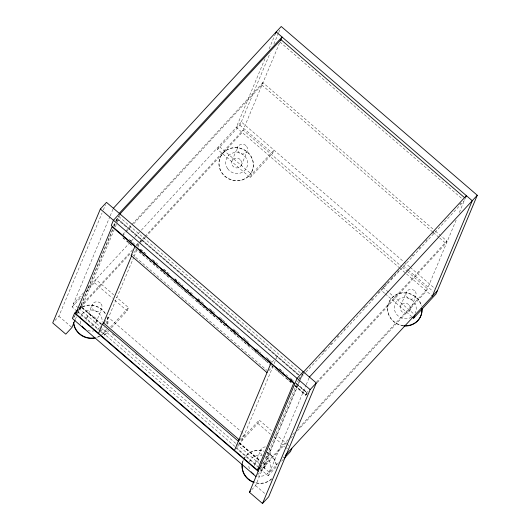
<?xml version="1.0" encoding="UTF-8"?>
<svg xmlns="http://www.w3.org/2000/svg" width="530" height="530" viewBox="0 0 530 530"><rect width="100%" height="100%" fill="white"/><g stroke="black" fill="none" stroke-linecap="round" stroke-linejoin="round"><path stroke-width="0.4" stroke-dasharray="2.65 1.99" d="M54.954 320.484L58.87 316.244L102.065 212.987M103.33 209.953L105.556 204.64M77.016 311.209L72.087 306.963L109.856 216.664M110.18 215.902L113.374 208.263M112.545 229.364L79.334 308.758L130.989 252.823M113.824 226.31L115.739 221.726M116.057 220.964L117.667 217.128M75.432 319.146L76.386 316.867M77.658 313.826L112.91 229.556M114.182 226.515L115.136 224.243M116.401 221.202L118.329 216.604M77.373 311.852L81.845 307.002L114.063 229.994M115.335 226.946L117.249 222.368M117.567 221.606L118.203 220.082L299.271 375.949M86.072 291.818L94.466 282.728L95.831 279.456L113.711 294.852M86.595 318.113L92.399 304.24M95.797 322.962L101.601 309.089M105.993 323.644L133.745 257.308M134.057 256.56L137.568 248.159M137.886 247.411L139.801 242.826M140.119 242.064L141.079 239.772L139.96 240.984M100.448 331.382L104.761 335.092L106.132 331.82L107.252 330.614M111.472 327.825L127.14 310.858L128.512 307.585L116.183 296.972M217.558 149.434L218.923 146.161L251.604 174.29L250.233 177.563L217.558 149.434L239.938 125.199L270.048 53.219M265.013 58.671L236.274 127.379L399.13 267.577M269.16 48.747L275.547 33.483M273.877 44.056L278.349 33.37M278.667 32.608L279.946 29.554M133.805 223.667L261.886 84.972L262.873 82.614L434.951 230.749M279.515 43.122L242.15 132.44L146.711 235.797M232.067 160.583L237.871 146.711M241.269 165.433L247.073 151.553M251.644 172.051A17.344 16.39 22.7 0 0 234.79 147.791A17.344 16.39 22.7 0 0 221.931 173.111A17.344 16.39 22.7 0 0 251.644 172.051L251.75 171.793A17.344 16.39 22.7 0 0 234.896 147.539A17.344 16.39 22.7 0 0 222.037 172.853A17.344 16.39 22.7 0 0 251.75 171.793M250.233 177.563L272.612 153.329L273.983 150.056L251.604 174.29M273.182 365.958L240.653 443.709L237.301 447.346M274.136 363.666L275.739 359.843M276.057 359.082L277.011 356.796L275.335 358.611M238.268 444.584L257.845 423.377L259.216 420.104L272.162 431.254M255.202 463.26L261.012 449.387M298.609 379.533L263.529 463.406L262.41 464.611M298.933 378.771L299.569 377.247M251.664 489.826L255.586 485.586L299.092 381.567M299.41 380.812L302.285 373.942M300.04 380.381L263.629 467.407L286.651 442.484M300.358 379.613L303.233 372.742M264.41 468.109L270.214 454.236M260.131 468.845L268.147 475.741L305.916 385.442M306.241 384.681L309.434 377.042M294.501 385.588L305.777 395.287L306.963 392.458L308.089 391.239M305.777 395.287L306.93 392.75L296.283 383.587M400.68 305.731L406.483 291.858M409.882 310.58L415.686 296.707M317.212 382.647L445.856 243.343L446.843 240.984L441.212 236.135M456.151 220.096L426.451 291.096L297.317 430.93M459.344 212.464L465.731 197.193M82.832 313.336L83.27 312.707M228.304 155.807L228.748 155.171M267.729 473.522L268.167 472.886M119.979 215.266L117.17 218.307L300.212 375.876M115.712 220.665L117.388 218.85L298.522 374.776M113.168 225.535L118.203 220.082M262.873 82.614L122.993 234.088L124.875 235.704M122.569 235.837L125.378 232.796M125.941 232.186L131.559 226.105M83.561 292.752L73.451 303.697L78.387 307.937M87.443 288.545L130.718 241.68M131.281 241.07L134.09 238.03M134.653 237.427L140.828 230.735M141.391 230.126L241.309 121.926L403.542 261.588M72.087 306.963L81.593 296.668M136.044 245.224L137.72 243.409M132.533 249.862L80.322 306.4L101.634 324.751M136.462 245.602L144.326 237.089M144.889 236.486L243.137 130.089L401.733 266.616M79.023 308.367L80.699 306.552L101.382 324.353M137.164 246.132L139.973 243.098M140.529 242.488L146.147 236.406M74.034 316.635L75.154 315.423M77.393 312.998L78.513 311.786L98.567 329.05M133.891 252.571L136.687 249.544M104.079 322.379L108.551 317.53L241.355 431.851M100.806 330.932L104.158 327.301M110.604 326.977L128.512 307.585M104.761 335.092L108.676 330.852M271.976 362.248L274.779 359.214M268.703 370.801L272.619 366.561M239.454 439.999L244.489 434.547L241.985 432.394M240.752 440.099L259.216 420.104M303.577 373.385L302.451 374.597L118.786 216.485M323.227 352.106L324.91 350.277M329.965 344.805L331.647 342.983M337.265 336.901L338.385 335.689M344.003 329.607L345.123 328.395M364.209 307.718L365.336 306.506M370.947 300.424L372.636 298.602M377.685 293.13L379.374 291.308M384.985 285.226L386.112 284.007M391.723 277.932L392.843 276.713M411.936 256.043L413.055 254.824M418.673 248.749L420.356 246.92M425.968 240.845L427.094 239.626M432.705 233.551L433.832 232.332M459.656 204.368L460.782 203.149M382.62 288.267L380.938 290.082L384.641 293.269M383.177 287.657L386.536 284.027M387.092 283.418L389.894 280.39M390.451 279.78L393.81 276.15M394.366 275.54L400.521 268.876M299.351 378.751L301.033 376.936M301.471 376.956L305.399 372.696M305.962 372.093L464.287 200.645M316.516 382.117L446.843 240.984M306.93 392.75L296.118 383.766M307.665 392.988L305.982 394.817L295.342 385.654M260.429 468.878L264.344 464.638L262.463 463.021M288.194 439.516L264.616 465.048L262.111 462.895M292.686 434.653L294.932 432.222M298.867 427.962L427.432 288.737L408.001 272.009M290.579 438.224L292.825 435.792M257.679 474.721L262.151 469.878L260.276 468.255M278.495 462.743L269.512 472.468L261.495 465.572M282.94 457.927L284.113 456.661M268.147 475.741L277.097 466.049M281.569 461.199L283.808 458.781M268.955 448.188L269.061 448.261A5.201 4.916 22.7 0 1 265.888 456.774M262.264 455.436L262.158 455.363A5.201 4.916 22.7 0 1 265.338 446.85M263.152 462.061L263.258 462.133A5.201 4.916 22.7 0 1 260.084 470.647M279.992 41.989L463.034 199.565M435.58 231.292L440.582 235.598M261.886 84.972L432.718 232.027M433.341 232.571L438.973 237.413M439.602 237.957L445.856 243.343M404.165 262.125L409.803 266.981M410.24 267.352L434.898 288.578M239.938 125.199L272.612 153.329M403.323 265.848L407.636 269.565M408.252 270.095L432.917 291.321M402.363 267.153L407.378 271.473M399.494 267.889L432.328 296.157M382.925 287.339L413.751 313.879M385.257 293.799L411.77 316.622M129.254 239.474L134.885 244.323M140.516 249.173L147.4 255.096M152.408 259.409L158.662 264.795M163.671 269.101L169.925 274.487M174.933 278.8L183.069 285.802M186.825 289.035L193.079 294.422M198.088 298.728L203.719 303.577M209.35 308.427L214.981 313.27M219.36 317.046L226.867 323.505M233.127 328.892L238.758 333.741M243.137 337.511L250.021 343.44M256.281 348.826L260.661 352.596M266.292 357.445L272.546 362.831M279.429 368.754L283.815 372.524M286.313 374.683L287.565 375.757M290.069 377.917L293.825 381.143M296.33 383.303L306.963 392.458M129.718 240.203L131.592 241.819M140.364 249.365L142.868 251.518M143.491 252.061L144.743 253.135M153.514 260.68L154.767 261.76M163.531 269.306L167.288 272.546M174.801 279.012L178.557 282.245M187.328 289.791L188.581 290.871M197.968 298.953L201.731 302.193M210.496 309.739L212.371 311.355M221.143 318.901L222.395 319.981M234.293 330.223L236.168 331.84M244.31 338.849L246.185 340.465M257.461 350.164L258.713 351.244M267.478 358.79L269.982 360.95M279.376 369.032L281.88 371.192M291.275 379.275L293.15 380.891M289.711 380.805L290.963 381.885M123.093 237.705L124.345 238.785M126.849 240.938L128.73 242.554M129.36 243.098L131.864 245.251M139.377 251.717L141.881 253.877M142.504 254.413L145.637 257.11M149.394 260.343L155.654 265.735M156.284 266.272L157.536 267.352M160.663 270.048L162.544 271.665M163.174 272.201L165.678 274.361M166.301 274.898L168.805 277.058M173.191 280.827L175.695 282.987M176.318 283.523L178.829 285.677M179.451 286.22L181.333 287.836M183.837 289.99L185.712 291.613M186.341 292.149L189.468 294.846M190.098 295.382L191.35 296.462M196.358 300.775L199.492 303.471M200.115 304.008L202.619 306.161M203.248 306.704L205.753 308.857M206.375 309.401L209.509 312.09M210.138 312.634L212.643 314.787M213.265 315.33L215.147 316.947M220.155 321.26L222.66 323.413M223.282 323.956L226.416 326.646M230.172 329.885L232.677 332.038M233.306 332.575L236.433 335.271M237.062 335.815L238.315 336.888M243.952 341.744L246.457 343.897M247.079 344.434L249.584 346.593M253.969 350.37L256.474 352.523M257.096 353.059L259.607 355.219M260.23 355.756L263.364 358.452M263.986 358.989L266.491 361.149M267.12 361.685L268.372 362.765M277.137 370.311L279.641 372.471M280.271 373.007L282.145 374.624M286.531 378.4L291.54 382.713M294.673 385.403L305.942 395.108M122.927 237.884L132.944 246.51M135.448 248.669L270.711 365.104M271.334 365.64L291.374 382.892M132.208 254.393L266.895 370.331M275.249 433.904L286.346 443.458M286.962 443.988L288.81 445.584M94.466 282.728L112.347 298.125M114.811 300.245L127.14 310.858M257.845 423.377L270.797 434.527M273.877 437.177L284.974 446.73M285.59 447.26L287.439 448.857M81.845 307.002L101.627 324.029M239.401 442.636L260.435 460.742M239.275 443.06L259.958 460.861M112.287 333.92L114.169 335.543M135.481 353.888L136.74 354.967M238.917 442.928L261.482 462.352M79.003 308.473L236.049 443.663M236.678 444.206L259.243 463.631M99.196 329.594L257.765 466.095M77.632 311.739L99.826 330.852M235.466 447.611L257.666 466.718M58.87 316.244L71.941 327.494M255.586 485.586L266.166 494.689M254.652 465.751A5.201 4.916 22.7 0 1 259.528 460.729M271.413 479.007A17.344 16.39 22.7 0 1 254.751 482.479M242.448 463.054A17.344 16.39 22.7 0 1 243.257 460.312M243.84 459.013A17.344 16.39 22.7 0 1 263.98 451.003M266.789 452.123A17.344 16.39 22.7 0 1 276.521 466.128M271.83 478.762A17.344 16.39 22.7 0 1 254.645 482.737M242.343 463.313A17.344 16.39 22.7 0 1 243.151 460.563M243.734 459.265A17.344 16.39 22.7 0 1 263.874 451.255M266.683 452.382A17.344 16.39 22.7 0 1 276.415 466.387M265.815 457.059A11.097 10.487 22.7 0 1 270.028 470.011A11.097 10.487 22.7 0 1 257.785 476M249.425 468.805A11.097 10.487 22.7 0 1 248.828 466.075M249.339 462.001A11.097 10.487 22.7 0 1 261.827 455.369M411.505 317.119A11.097 10.487 22.7 0 1 394.618 310.375A11.097 10.487 22.7 0 1 406.344 297.674A11.097 10.487 22.7 0 1 415.209 313.104M403.807 325.93A17.344 16.39 22.7 0 1 387.543 309.599A17.344 16.39 22.7 0 1 402.157 293.03A17.344 16.39 22.7 0 1 421.396 305.989M403.164 325.592A17.344 16.39 22.7 0 1 387.635 308.864A17.344 16.39 22.7 0 1 402.508 292.752A17.344 16.39 22.7 0 1 421.502 305.737M91.471 325.5A5.201 4.916 22.7 0 0 94.645 316.986L93.532 316.211A5.201 4.916 22.7 0 0 86.039 320.604M101.68 334.781A17.344 16.39 22.7 0 0 106.272 329.329L106.166 329.581A17.344 16.39 22.7 0 1 102.144 334.582M99.209 336.311A17.344 16.39 22.7 0 1 96.48 337.398M73.836 317.907A17.344 16.39 22.7 0 1 74.392 315.834M78.705 309.334A17.344 16.39 22.7 0 1 106.093 314.707M106.98 316.728A17.344 16.39 22.7 0 1 107.789 324.579M100.375 335.854A17.344 16.39 22.7 0 1 96.374 337.65M78.599 309.586A17.344 16.39 22.7 0 1 105.987 314.959M106.874 316.98A17.344 16.39 22.7 0 1 107.683 324.83M99.56 327.739A11.097 10.487 22.7 0 1 97.421 329.501M94.857 330.647A11.097 10.487 22.7 0 1 87.781 330.455M80.812 323.651A11.097 10.487 22.7 0 1 80.215 320.928M80.374 318.179A11.097 10.487 22.7 0 1 92.863 310.149A11.097 10.487 22.7 0 1 102.124 322.22M245.92 145.578L244.814 144.803A5.201 4.916 22.7 0 0 239.023 152.686L240.13 153.461A5.201 4.916 22.7 0 0 245.92 145.578M240.117 159.457L239.003 158.682A5.201 4.916 22.7 0 0 233.22 166.559L234.326 167.334A5.201 4.916 22.7 0 0 240.117 159.457M414.533 290.725L413.42 289.95A5.201 4.916 22.7 0 0 407.63 297.834L408.743 298.609A5.201 4.916 22.7 0 0 414.533 290.725M408.729 304.604L407.616 303.829A5.201 4.916 22.7 0 0 401.826 311.706L402.939 312.481A5.201 4.916 22.7 0 0 408.729 304.604M100.448 303.107L99.335 302.332A5.201 4.916 22.7 0 0 93.552 310.216L94.658 310.991A5.201 4.916 22.7 0 0 100.448 303.107M227.589 168.633A11.097 10.487 22.7 0 0 246.596 167.957A11.097 10.487 22.7 0 0 235.817 152.435A11.097 10.487 22.7 0 0 227.589 168.633"/><path stroke-width="0.79" d="M303.22 371.702L297.065 378.367L249.431 492.251L262.502 503.5L268.657 496.835L316.291 382.951L106.51 202.361L100.355 209.025L52.715 322.909L65.786 334.158L71.941 327.494L75.114 319.901M77.903 309.58L74.544 313.217L72.358 318.45L255.997 476.543M75.691 313.667L112.049 226.747L293.733 383.15L257.375 470.07L75.691 313.667L76.81 312.455M98.567 333.357L102.396 324.194L104.079 322.379M134.925 246.437L131.089 255.599L267.027 372.623M131.572 255.917L103.516 322.982L239.454 439.999L238.334 441.212L102.396 324.194M275.547 33.483L276.19 31.952L472.25 200.731L432.328 296.157M280.476 40.837L282.073 37.014L119.25 213.332M234.498 450.374L270.856 363.461M262.502 503.5L310.136 389.616L316.291 382.951M291.891 448.234L290.526 451.507L284.371 458.172M412.386 317.152L413.619 318.212L414.983 314.939M465.731 197.193L466.367 195.669L303.551 371.981M113.374 208.263L281.225 26.5L477.285 195.278L435.998 293.978L413.619 318.212M119.581 213.61L113.427 220.275L111.234 225.515L294.879 383.601M119.84 214.127L280.973 39.637L464.644 197.743M309.434 377.042L477.285 195.278M257.375 470.07L261.29 465.824M249.431 492.251L250.551 491.038M285.18 455.508L437.369 290.705M100.355 209.025L310.136 389.616M74.544 313.217L258.19 471.302M253.923 482.499A17.344 16.39 22.7 0 1 242.223 464.015M254.029 482.247A17.344 16.39 22.7 0 1 242.329 463.757M253.797 474.317A11.097 10.487 22.7 0 1 251.147 471.885M421.993 308.599A17.344 16.39 22.7 0 1 404.668 325.725M421.887 308.851A17.344 16.39 22.7 0 1 403.807 325.93M94.936 338.014A17.344 16.39 22.7 0 1 73.67 323.896M95.042 337.762A17.344 16.39 22.7 0 1 73.597 322.207M85.807 329.547A11.097 10.487 22.7 0 1 82.11 326.162"/></g></svg>
